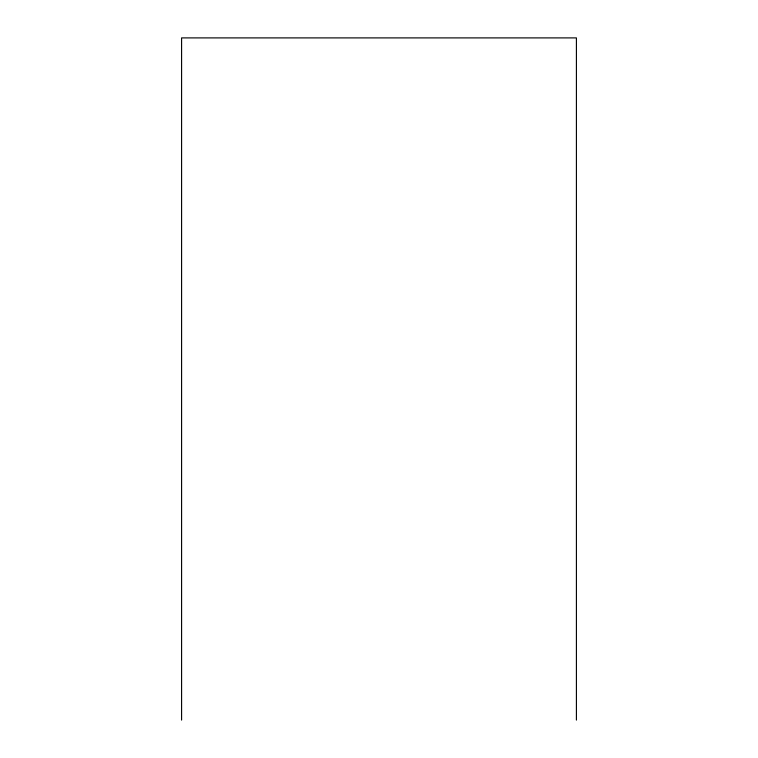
<?xml version="1.0" encoding="UTF-8"?>
<svg xmlns="http://www.w3.org/2000/svg" width="758" height="758" viewBox="0 0 758 758"><rect width="100%" height="100%" fill="white"/><g stroke="black" fill="none" stroke-linecap="round" stroke-linejoin="round"><path stroke-width="1.14" d="M576.412 720.1L576.412 37.9L181.588 37.9L181.588 720.1"/></g></svg>
